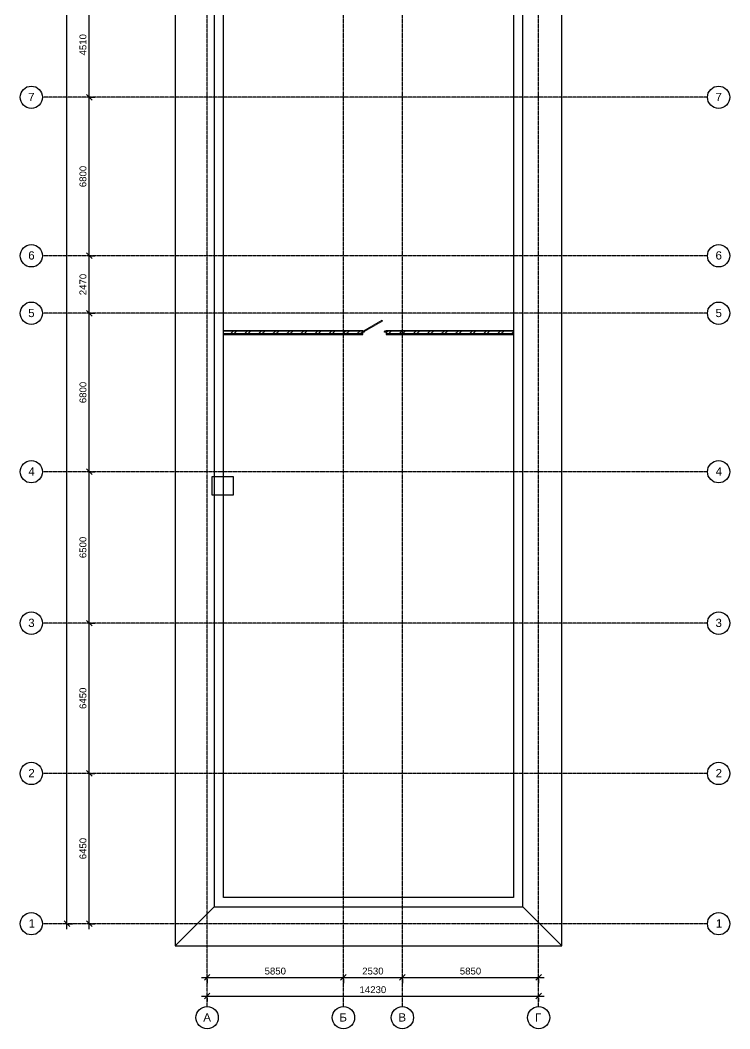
# Model space of a CAD drawing. Header units: millimetres. Extents: x -3463 to 813393, y -106315 to 159215.
# Drawn here: x 382015 to 412477, y 4462 to 47754 of the extents above; entities that cross this region are included whole.
import ezdxf

# ---------------------------------------------------------------- set-up
doc = ezdxf.new("R2010")
doc.units = ezdxf.units.MM
doc.linetypes.add('Линия сетки', pattern=[22.225, 12.7, -3.175, 3.175, -3.175])
doc.layers.add('AXIS_', color=252, linetype='Continuous')
doc.layers.add('PLANS_', color=252, linetype='Continuous')
doc.styles.add('arial', font='arial.ttf')
doc.styles.add('Arial_1', font='arial.ttf', dxfattribs={"height": 295.05988})

# ---------------------------------------------------------------- blocks, each defined once
blk = doc.blocks.new('_Oblique')
at = {"color": 0, "linetype": 'ByBlock', "lineweight": -2}
blk.add_line((-0.5, -0.5), (0.5, 0.5), dxfattribs=at)
blk = doc.blocks.new('A$Cb4756d35')
at = {"layer": 'AXIS_', "linetype": 'Линия сетки'}
for p, q in [((-7881, -53407), (-7881, 31376)), ((-2031, -53407), (-2031, 31376)), ((499, -53407), (499, 31376)), ((6349, -53407), (6349, 31376)), ((13594, -14385), (-14947, -14385)), ((13594, -21185), (-14947, -21185)), ((13594, -23655), (-14947, -23655)), ((13594, -30455), (-14947, -30455)), ((13594, -36955), (-14947, -36955)), ((13594, -43405), (-14947, -43405)), ((13594, -49855), (-14947, -49855))]:
    blk.add_line(p, q, dxfattribs=at)
at = {"layer": 'AXIS_'}
for p, q in [((-13900, -50095), (-13900, 30325)), ((-12940, -14625), (-12940, -9635)), ((-12940, -21425), (-12940, -14145)), ((-12870, -14385), (-12700, -14385)), ((-12870, -14385), (-12700, -14385)), ((-12940, -23895), (-12940, -20945)), ((-12870, -21185), (-12700, -21185)), ((-12870, -21185), (-12700, -21185)), ((-12940, -30695), (-12940, -23415)), ((-12870, -23655), (-12700, -23655)), ((-12870, -23655), (-12700, -23655)), ((-12940, -37195), (-12940, -30215)), ((-12870, -30455), (-12700, -30455)), ((-12870, -30455), (-12700, -30455)), ((-12940, -43645), (-12940, -36715)), ((-12870, -36955), (-12700, -36955)), ((-12870, -36955), (-12700, -36955)), ((-12940, -50095), (-12940, -43165)), ((-12870, -43405), (-12700, -43405)), ((-12870, -43405), (-12700, -43405)), ((-13830, -49855), (-13660, -49855)), ((-12870, -49855), (-12700, -49855)), ((-8121, -52160), (-1791, -52160)), ((-7881, -52230), (-7881, -52400)), ((-2271, -52160), (739, -52160)), ((-2031, -52230), (-2031, -52400)), ((-2031, -52230), (-2031, -52400)), ((259, -52160), (6589, -52160)), ((499, -52230), (499, -52400)), ((499, -52230), (499, -52400)), ((6349, -52230), (6349, -52400)), ((-8121, -52960), (6589, -52960)), ((-7881, -53030), (-7881, -53200)), ((6349, -53030), (6349, -53200))]:
    blk.add_line(p, q, dxfattribs=at)
for centre in [(-15427, -14385), (14074, -14385), (-15427, -21185), (14074, -21185), (-15427, -23655), (14074, -23655), (-15427, -30455), (14074, -30455), (-15427, -36955), (14074, -36955), (-15427, -43405), (14074, -43405), (-15427, -49855), (14074, -49855), (-7881, -53887), (-2031, -53887), (499, -53887), (6349, -53887)]:
    blk.add_circle(centre, 480, dxfattribs=at)
at = {"layer": 'PLANS_'}
for p, q in [((-9251, 235), (-9251, -50805)), ((7349, -50805), (7349, -4645)), ((-1202, -24422), (-7173, -24422)), ((-1202, -24542), (-7173, -24542)), ((-1202, -24402), (-1182, -24402)), ((-1202, -24472), (-1202, -24402)), ((-1182, -24472), (-1202, -24472)), ((-1182, -24402), (-1152, -24402)), ((-1182, -24472), (-1182, -24402)), ((-1182, -24402), (-1182, -24472)), ((-1142, -24472), (-1182, -24472)), ((-1152, -24402), (-1152, -24442)), ((-1152, -24442), (-1142, -24442)), ((-1142, -24442), (-1142, -24472)), ((-262, -24442), (-252, -24442)), ((-262, -24472), (-262, -24442)), ((-222, -24472), (-262, -24472)), ((-252, -24402), (-222, -24402)), ((-252, -24442), (-252, -24402)), ((-222, -24402), (-222, -24472)), ((-222, -24402), (-202, -24402)), ((-222, -24472), (-222, -24402)), ((-202, -24472), (-222, -24472)), ((-202, -24402), (-202, -24472)), ((5270, -24422), (-202, -24422)), ((5270, -24542), (-202, -24542)), ((-7573, -49126), (-9251, -50805)), ((5670, -49126), (7349, -50805)), ((-9251, -50805), (7349, -50805))]:
    blk.add_line(p, q, dxfattribs=at)
at = {"layer": 'PLANS_', "lineweight": 25}
for p, q in [((-7573, 235), (-7573, -49126)), ((-7173, -48726), (-7173, 235)), ((5270, -4645), (5270, -48726)), ((5670, -49126), (5670, -4645)), ((-1202, -24402), (-7173, -24402)), ((-7173, -24562), (-1202, -24562)), ((-1202, -24562), (-1202, -24472)), ((5270, -24402), (-202, -24402)), ((-202, -24472), (-202, -24562)), ((-202, -24562), (5270, -24562)), ((5270, -48726), (-7173, -48726)), ((-7573, -49126), (5670, -49126))]:
    blk.add_line(p, q, dxfattribs=at)
at = {"layer": 'PLANS_', "lineweight": 13}
for p, q in [((-1152, -24402), (-372, -23952)), ((-352, -23987), (-1132, -24437)), ((-372, -23952), (-352, -23987)), ((-1132, -24437), (-1152, -24402))]:
    blk.add_line(p, q, dxfattribs=at)
at = {"layer": 'PLANS_', "linetype": 'Continuous', "lineweight": 9}
for p, q in [((-6885, -24542), (-6765, -24422)), ((-6738, -24542), (-6618, -24422)), ((-6281, -24542), (-6161, -24422)), ((-6135, -24542), (-6015, -24422)), ((-5678, -24542), (-5558, -24422)), ((-5531, -24542), (-5411, -24422)), ((-5074, -24542), (-4954, -24422)), ((-4928, -24542), (-4808, -24422)), ((-4471, -24542), (-4351, -24422)), ((-4325, -24542), (-4205, -24422)), ((-3867, -24542), (-3747, -24422)), ((-3721, -24542), (-3601, -24422)), ((-3264, -24542), (-3144, -24422)), ((-3118, -24542), (-2998, -24422)), ((-2660, -24542), (-2540, -24422)), ((-2514, -24542), (-2394, -24422)), ((-2057, -24542), (-1937, -24422)), ((-1911, -24542), (-1791, -24422)), ((-1453, -24542), (-1333, -24422)), ((-1307, -24542), (-1202, -24437)), ((-202, -24497), (-126, -24422)), ((-100, -24542), (20, -24422)), ((357, -24542), (477, -24422)), ((503, -24542), (623, -24422)), ((960, -24542), (1080, -24422)), ((1107, -24542), (1227, -24422)), ((1564, -24542), (1684, -24422)), ((1710, -24542), (1830, -24422)), ((2167, -24542), (2287, -24422)), ((2314, -24542), (2434, -24422)), ((2771, -24542), (2891, -24422)), ((2917, -24542), (3037, -24422)), ((3374, -24542), (3494, -24422)), ((3521, -24542), (3641, -24422)), ((3978, -24542), (4098, -24422)), ((4124, -24542), (4244, -24422)), ((4581, -24542), (4701, -24422)), ((4728, -24542), (4848, -24422)), ((5185, -24542), (5270, -24457))]:
    blk.add_line(p, q, dxfattribs=at)
at = {"layer": 'PLANS_', "lineweight": -3}
for p, q in [((-7671, -30665), (-6771, -30665)), ((-7671, -31465), (-7671, -30665)), ((-6771, -30665), (-6771, -31465)), ((-6771, -31465), (-7671, -31465))]:
    blk.add_line(p, q, dxfattribs=at)
at = {"layer": 'AXIS_'}
for p, xscale, yscale, zscale, rotation in [((-12940, -14385), 240.0000000000003, 240.0000000000003, 240.0000000000003, 90), ((-12940, -14385), 240, 240, 240, 270), ((-12940, -21185), 240.0000000000003, 240.0000000000003, 240.0000000000003, 90), ((-12940, -21185), 240, 240, 240, 270), ((-12940, -23655), 240.0000000000003, 240.0000000000003, 240.0000000000003, 90), ((-12940, -23655), 240, 240, 240, 270), ((-12940, -30455), 240.0000000000003, 240.0000000000003, 240.0000000000003, 90), ((-12940, -30455), 240, 240, 240, 270), ((-12940, -36955), 240.0000000000003, 240.0000000000003, 240.0000000000003, 90), ((-12940, -36955), 240, 240, 240, 270), ((-12940, -43405), 240.0000000000003, 240.0000000000003, 240.0000000000003, 90), ((-12940, -43405), 240, 240, 240, 270), ((-13900, -49855), 240, 240, 240, 270), ((-12940, -49855), 240, 240, 240, 270), ((-7881, -52160), 240, 240, 240, 180), ((-2031, -52160), 240, 240, 240, 180), ((499, -52160), 240, 240, 240, 180), ((-7881, -52960), 240, 240, 240, 180)]:
    blk.add_blockref('_Oblique', p, dxfattribs=dict(at, xscale=xscale, yscale=yscale, zscale=zscale, rotation=rotation))
at = {"layer": 'AXIS_', "xscale": 240, "yscale": 240, "zscale": 240}
for p in [(-2031, -52160), (499, -52160), (6349, -52160), (6349, -52960)]:
    blk.add_blockref('_Oblique', p, dxfattribs=at)
at = {"layer": 'AXIS_', "lineweight": -3, "style": 'arial'}
for s, p in [('7', (-15563, -14549)), ('7', (13939, -14549)), ('6', (-15560, -21349)), ('6', (13941, -21349)), ('5', (-15563, -23819)), ('5', (13939, -23819)), ('4', (-15554, -30619)), ('4', (13948, -30619)), ('3', (-15562, -37119)), ('3', (13940, -37119)), ('2', (-15557, -43569)), ('2', (13945, -43569)), ('1', (-15544, -50019)), ('1', (13958, -50019)), ('А', (-8047, -54053)), ('Б', (-2206, -54053)), ('В', (328, -54053)), ('Г', (6195, -54053))]:
    blk.add_text(s, height=354, dxfattribs=at).set_placement(p)
at = {"layer": 'AXIS_', "char_height": 295.1, "width": 1085.54, "attachment_point": 5, "rotation": 90, "style": 'Arial_1', "bg_fill": 3, "box_fill_scale": 1.1, "bg_fill_color": 256, "bg_fill_true_color": 13158600, "bg_fill_transparency": 0}
for s, insert in [('\\A1;4510', (-13211, -12130)), ('\\A1;6800', (-13211, -17785)), ('\\A1;2470', (-13211, -22420)), ('\\A1;6800', (-13211, -27055)), ('\\A1;6500', (-13211, -33705)), ('\\A1;6450', (-13211, -40180)), ('\\A1;6450', (-13211, -46630))]:
    blk.add_mtext(s, dxfattribs=dict(at, insert=insert))
at = {"layer": 'AXIS_', "char_height": 295.1, "attachment_point": 5, "style": 'Arial_1', "bg_fill": 3, "box_fill_scale": 1.1, "bg_fill_color": 256, "bg_fill_true_color": 13158600, "bg_fill_transparency": 0}
for s, insert, width in [('\\A1;5850', (-4956, -51889), 1085.54), ('\\A1;2530', (-766, -51889), 1085.54), ('\\A1;5850', (3424, -51889), 1085.54), ('\\A1;14230', (-766, -52689), 1356.92)]:
    blk.add_mtext(s, dxfattribs=dict(at, insert=insert, width=width))

msp = doc.modelspace()

# ---------------------------------------------------------------- block references
at = {"lineweight": -3}
msp.add_blockref('A$Cb4756d35', (397922, 58829), dxfattribs=at)

doc.saveas('drawing.dxf')
